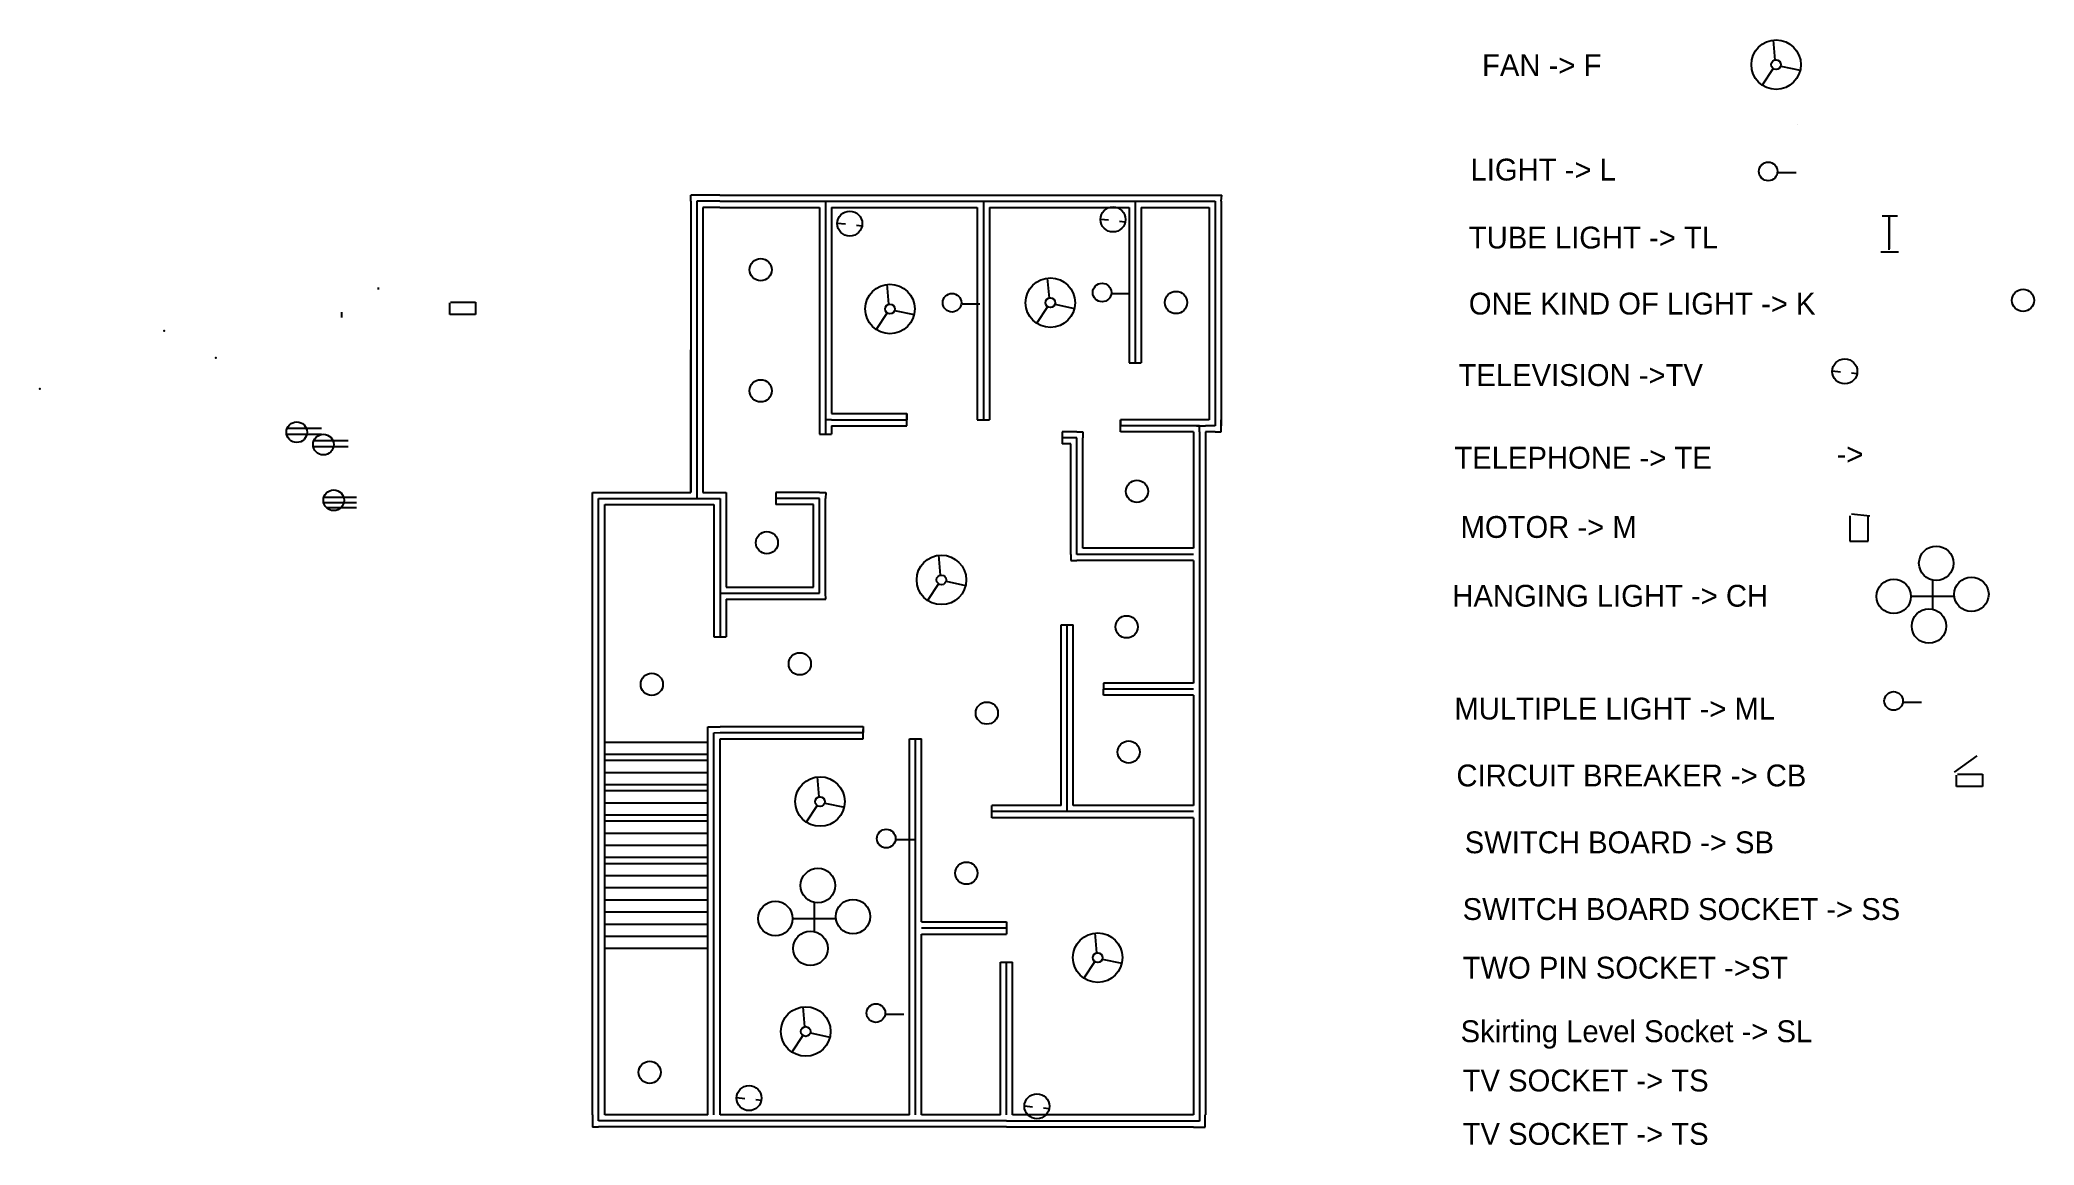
# Model space of a CAD drawing. Header units: inches. Extents: x -51 to 1592, y -252 to 658.
import ezdxf

# ---------------------------------------------------------------- set-up
doc = ezdxf.new("R2010")
doc.units = ezdxf.units.IN
doc.header["$MEASUREMENT"] = 0

msp = doc.modelspace()

# ---------------------------------------------------------------- linework, layer by layer
at = {"color": 0}
for p, q in [((1377.1, 658.3), (1378.5, 641.8)), ((1377.3, 634.7), (1368.1, 621.1)), ((1383.4, 636.8), (1399.5, 633.4)), ((1381.6, 549.2), (1396.1, 549.2)), ((591.6, 530.4), (721.6, 530.4)), ((922.6, 525.4), (923, 530.4)), ((721.6, 525.4), (726.6, 525.4)), ((823, 510.8), (829.7, 510.1)), ((1466.9, 513.5), (1479.7, 513.5)), ((1472.8, 513.5), (1472.8, 486.2)), ((1472.8, 485.4), (1472.8, 513.5)), ((606.3, 507.4), (613, 506.7)), ((622, 505.7), (626.8, 505.2)), ((838.8, 509.1), (843.5, 508.6)), ((1466, 483.7), (1480.5, 483.7)), ((779.3, 462), (780.7, 445.6)), ((228.2, 454.3), (228.2, 452.6)), ((647.2, 457), (648.6, 440.5)), ((832.9, 449.4), (847.4, 449.4)), ((198.3, 429.7), (198.3, 433.9)), ((287, 432.2), (287, 441.6)), ((308.3, 432.2), (287, 432.2)), ((287.8, 442.4), (308.3, 442.4)), ((308.3, 442.4), (308.3, 432.2)), ((647.4, 433.4), (638.3, 419.7)), ((653.5, 435.5), (669.6, 432.1)), ((709.3, 440.9), (723.8, 440.9)), ((779.5, 438.5), (770.4, 424.8)), ((785.6, 440.5), (801.7, 437.1)), ((846.6, 392.4), (856.6, 392.4)), ((1425.9, 385.6), (1432.6, 384.9)), ((1441.7, 383.9), (1446.4, 383.4)), ((596.6, 350.4), (596.6, 340.4)), ((663.6, 350.4), (663.6, 345.4)), ((663.6, 340.4), (663.6, 350.4)), ((721.6, 345.4), (731.6, 345.4)), ((839.6, 345.4), (839.6, 340.4)), ((839.6, 335.4), (839.6, 345.4)), ((152.6, 333.4), (181.4, 333.4)), ((153.2, 338.5), (181.4, 338.5)), ((591.6, 333.4), (601.6, 333.4)), ((791.6, 335.4), (791.6, 335.4)), ((791.6, 335.4), (791.6, 325.4)), ((803.6, 335.4), (808.6, 335.4)), ((808.6, 335.4), (808.6, 330.4)), ((174.6, 323.2), (203.4, 323.2)), ((175.2, 328.3), (203.4, 328.3)), ((183.4, 281.5), (210.3, 281.5)), ((555.7, 285.4), (555.7, 275.4)), ((183.2, 277.2), (210.3, 277.2)), ((185.4, 273), (210.3, 273)), ((1440.3, 266.3), (1440.3, 245.2)), ((1441.8, 267.8), (1456.9, 266.3)), ((1455.4, 245.2), (1455.4, 266.3)), ((689.6, 233.7), (691, 217.2)), ((798.6, 234.4), (798.6, 229.4)), ((1440.3, 245.2), (1455.4, 245.2)), ((798.6, 229.4), (803.6, 229.4)), ((689.7, 210.1), (680.6, 196.4)), ((695.9, 212.2), (712, 208.8)), ((1490.7, 200), (1526.3, 200)), ((1508.5, 213.2), (1508.5, 189.2)), ((504.7, 166.5), (514.7, 166.5)), ((790.6, 176.4), (800.6, 176.4)), ((825.6, 128.4), (825.6, 123.4)), ((825.6, 118.4), (825.6, 123.4)), ((1484.9, 112.7), (1499.4, 112.7)), ((499.7, 82.5), (499.7, 92.3)), ((499.7, 92.3), (509.7, 92.3)), ((499.7, -227.5), (499.7, 82.5)), ((509.7, -227.5), (509.7, 82.5)), ((627.7, 92.5), (627.7, 87.5)), ((627.7, 82.5), (627.7, 90)), ((665.7, 82.5), (675.7, 82.5)), ((1526.6, 54.9), (1545.2, 68.4)), ((589.7, 51), (591.1, 34.5)), ((1528.2, 43.1), (1528.2, 52.5)), ((1529.1, 53.3), (1549.6, 53.3)), ((1549.6, 53.3), (1549.6, 43.1)), ((1549.6, 43.1), (1528.2, 43.1)), ((589.8, 27.4), (580.7, 13.7)), ((596, 29.4), (612.1, 26)), ((733.6, 17.4), (733.6, 27.4)), ((655.1, -0.6), (669.6, -0.6)), ((569.5, -65.6), (605.1, -65.6)), ((587.3, -52.4), (587.3, -76.4)), ((675.7, -73.5), (675.7, -73.5)), ((745.7, -68.5), (745.7, -78.5)), ((818.3, -77.6), (819.7, -94.1)), ((740.7, -101.6), (750.7, -101.6)), ((818.4, -101.2), (809.3, -114.8)), ((824.6, -99.1), (840.7, -102.5)), ((577.8, -138.5), (579.2, -155)), ((646.7, -144.4), (661.1, -144.4)), ((578, -162.1), (568.8, -175.7)), ((584.1, -160), (600.2, -163.4)), ((523.3, -213.3), (530, -214)), ((404.7, -227.5), (404.7, -237.6)), ((409.7, -232.5), (409.7, -227.5)), ((539.1, -214.9), (543.8, -215.4)), ((760.4, -220.1), (767.1, -220.8)), ((776.2, -221.7), (780.9, -222.2)), ((904.6, -227.6), (904.6, -232.6)), ((909.3, -237.6), (909.3, -227.6)), ((404.7, -237.6), (404.7, -237.6)), ((409.7, -237.6), (404.7, -237.6)), ((675.7, -232.5), (675.7, -232.5)), ((904.6, -232.6), (899.7, -232.6)), ((899.7, -237.6), (909.3, -237.6))]:
    msp.add_line(p, q, dxfattribs=at)
for p, q in [((1397.1, 588.6), (1397.1, 588.6)), ((509.6, 530.4), (485.6, 530.4)), ((485.6, 525.4), (485.6, 530.4)), ((509.6, 530.4), (591.6, 530.4)), ((509.6, 530.4), (591.6, 530.4)), ((721.6, 530.4), (851.6, 530.4)), ((851.6, 530.4), (917.6, 530.4)), ((917.6, 530.4), (923, 530.4)), ((485.6, 525.4), (485.6, 285.5)), ((509.6, 520.4), (495.6, 520.4)), ((495.6, 520.4), (495.6, 285.5)), ((509.6, 525.4), (591.6, 525.4)), ((509.6, 525.4), (591.6, 525.4)), ((509.6, 520.4), (591.6, 520.4)), ((591.6, 525.4), (596.6, 525.4)), ((591.6, 520.4), (591.6, 405.4)), ((591.6, 520.4), (591.6, 345.4)), ((601.6, 520.4), (721.6, 520.4)), ((601.6, 520.4), (601.6, 350.4)), ((721.6, 520.4), (721.6, 345.4)), ((731.6, 520.4), (846.6, 520.4)), ((731.6, 520.4), (731.6, 345.4)), ((846.6, 520.4), (846.6, 392.4)), ((851.6, 525.4), (851.6, 453.4)), ((856.6, 520.4), (856.6, 392.4)), ((856.6, 520.4), (912.6, 520.4)), ((912.6, 520.4), (912.6, 345.4)), ((922.6, 525.4), (922.6, 340.4)), ((485.6, 285.5), (485.6, 402.9)), ((591.6, 345.4), (591.6, 333.4)), ((601.6, 350.4), (663.6, 350.4)), ((601.6, 350.4), (663.6, 350.4)), ((601.6, 350.4), (663.6, 350.4)), ((899.6, 345.4), (839.6, 345.4)), ((912.6, 345.4), (899.6, 345.4)), ((922.6, 335.4), (922.6, 345.4)), ((601.6, 340.4), (601.6, 333.4)), ((601.6, 340.4), (663.6, 340.4)), ((803.6, 335.4), (791.6, 335.4)), ((803.6, 330.4), (791.6, 330.4)), ((808.6, 239.4), (808.6, 330.4)), ((899.6, 335.4), (839.6, 335.4)), ((904.6, 340.4), (899.6, 340.4)), ((899.6, 335.4), (899.6, 239.4)), ((917.6, 340.4), (909.6, 340.4)), ((917.6, 335.4), (909.6, 335.4)), ((909.6, 335.4), (909.6, 234.4)), ((917.6, 335.4), (922.6, 335.4)), ((798.6, 325.4), (791.6, 325.4)), ((798.6, 325.4), (791.6, 325.4)), ((798.6, 325.4), (791.6, 325.4)), ((798.6, 325.4), (791.6, 325.4)), ((798.6, 325.4), (791.6, 325.4)), ((798.6, 234.4), (798.6, 325.4)), ((404.7, 280.5), (404.7, 285.5)), ((404.7, 285.5), (409.7, 285.5)), ((404.7, 198.5), (404.7, 280.5)), ((409.7, 285.5), (485.6, 285.5)), ((485.6, 280.4), (485.6, 280.5)), ((485.6, 280.5), (485.6, 280.4)), ((495.6, 285.5), (509.7, 285.5)), ((495.6, 280.5), (495.6, 280.4)), ((509.7, 285.5), (514.7, 285.5)), ((509.7, 280.5), (509.7, 198.5)), ((514.7, 285.5), (514.7, 280.5)), ((514.7, 280.5), (514.7, 207.4)), ((514.7, 280.5), (514.7, 207.4)), ((591.7, 285.4), (555.7, 285.4)), ((591.7, 285.4), (596.8, 285.4)), ((591.7, 202.4), (591.7, 280.4)), ((596.8, 285.4), (596.7, 280.4)), ((596.7, 202.4), (596.7, 280.4)), ((414.7, 275.5), (504.7, 275.5)), ((414.7, 198.5), (414.7, 275.5)), ((504.7, 275.5), (504.7, 166.5)), ((586.7, 275.4), (555.7, 275.4)), ((586.7, 275.4), (555.7, 275.4)), ((586.7, 207.4), (586.7, 275.4)), ((586.7, 207.4), (586.7, 275.4)), ((899.6, 239.4), (808.6, 239.4)), ((909.6, 234.4), (909.6, 128.4)), ((899.6, 229.4), (803.6, 229.4)), ((899.6, 229.4), (899.6, 128.4)), ((404.7, 82.5), (404.7, 198.5)), ((414.7, 82.5), (414.7, 198.5)), ((514.7, 207.4), (586.7, 207.4)), ((514.7, 207.4), (586.7, 207.4)), ((514.7, 207.4), (586.7, 207.4)), ((514.7, 207.4), (586.7, 207.4)), ((514.7, 197.4), (591.7, 197.4)), ((514.7, 197.4), (514.7, 166.5)), ((514.7, 197.4), (514.7, 166.5)), ((591.7, 197.4), (596.8, 197.4)), ((596.8, 197.4), (596.7, 202.4)), ((790.6, 27.4), (790.6, 176.4)), ((800.6, 27.4), (800.6, 176.4)), ((899.6, 128.4), (825.6, 128.4)), ((899.6, 118.4), (825.6, 118.4)), ((899.6, 118.4), (899.6, 27.4)), ((909.6, 128.4), (909.6, 22.4)), ((404.7, -227.5), (404.7, 82.5)), ((409.7, -227.5), (409.7, 82.5)), ((414.7, -227.5), (414.7, 82.5)), ((509.7, 92.5), (627.7, 92.5)), ((509.7, 87.5), (627.7, 87.5)), ((509.7, 82.5), (627.7, 82.5)), ((665.7, -227.5), (665.7, 82.5)), ((675.7, -68.5), (675.7, 82.5)), ((499.7, 79.5), (414.7, 79.5)), ((499.7, 69.5), (414.7, 69.5)), ((499.7, 69.5), (414.7, 69.5)), ((499.7, 64.5), (414.7, 64.5)), ((499.7, 54.5), (414.7, 54.5)), ((499.7, 44.5), (414.7, 44.5)), ((499.7, 39.5), (414.7, 39.5)), ((499.7, 29.5), (414.7, 29.5)), ((499.7, 19.5), (414.7, 19.5)), ((790.6, 27.4), (733.6, 27.4)), ((899.6, 17.4), (733.6, 17.4)), ((899.6, 17.4), (733.6, 17.4)), ((899.6, 22.4), (795.6, 22.4)), ((899.6, 27.4), (800.6, 27.4)), ((899.6, 17.4), (899.6, -217.6)), ((909.7, 22.4), (909.7, -73.6)), ((499.7, 14.5), (414.7, 14.5)), ((499.7, 14.5), (414.7, 14.5)), ((499.7, 4.5), (414.7, 4.5)), ((499.7, -5.5), (414.7, -5.5)), ((499.7, -15.5), (414.7, -15.5)), ((499.7, -20.5), (414.7, -20.5)), ((499.7, -30.5), (414.7, -30.5)), ((499.7, -30.5), (414.7, -30.5)), ((499.7, -40.5), (414.7, -40.5)), ((499.7, -50.5), (414.7, -50.5)), ((499.7, -60.5), (414.7, -60.5)), ((499.7, -60.5), (414.7, -60.5)), ((499.7, -70.5), (414.7, -70.5)), ((499.7, -80.5), (414.7, -80.5)), ((675.7, -68.5), (745.7, -68.5)), ((675.7, -68.5), (745.7, -68.5)), ((675.7, -227.5), (675.7, -78.5)), ((675.7, -227.5), (675.7, -78.5)), ((675.7, -78.5), (745.7, -78.5)), ((899.6, -73.6), (899.6, -227.6)), ((909.6, -73.6), (909.6, -227.6)), ((499.7, -90.5), (414.7, -90.5)), ((740.7, -227.6), (740.7, -101.6)), ((750.7, -227.6), (750.7, -101.6)), ((499.7, -227.5), (414.7, -227.5)), ((499.7, -227.5), (414.7, -227.5)), ((665.7, -227.5), (509.7, -227.5)), ((740.7, -227.5), (675.7, -227.5)), ((899.7, -227.6), (750.7, -227.6)), ((509.7, -237.5), (409.7, -237.5)), ((675.7, -237.5), (509.7, -237.5)), ((745.7, -237.5), (675.7, -237.5)), ((899.7, -237.6), (745.7, -237.6)), ((899.7, -232.6), (750.7, -232.6))]:
    msp.add_line(p, q)
at = {"color": 5}
for p, q in [((596.6, 530.4), (721.6, 530.4)), ((509.6, 525.4), (490.6, 525.4)), ((490.6, 525.4), (490.6, 280.4)), ((509.6, 525.4), (591.6, 525.4)), ((596.6, 525.4), (721.6, 525.4)), ((596.6, 525.4), (596.6, 350.4)), ((721.6, 520.4), (721.6, 405.4)), ((726.6, 525.4), (851.6, 525.4)), ((726.6, 525.4), (726.6, 345.4)), ((726.6, 525.4), (726.6, 345.4)), ((851.6, 525.4), (917.6, 525.4)), ((851.6, 525.4), (851.6, 392.4)), ((917.6, 525.4), (917.6, 340.4)), ((601.6, 345.4), (596.6, 345.4)), ((601.6, 345.4), (663.6, 345.4)), ((596.6, 340.4), (596.6, 333.4)), ((803.6, 330.4), (791.6, 330.4)), ((803.6, 234.4), (803.6, 330.4)), ((899.6, 340.4), (839.6, 340.4)), ((902.1, 340.4), (909.6, 340.4)), ((904.6, 335.4), (904.6, 340.4)), ((904.6, 335.4), (904.6, 234.4)), ((409.7, 198.5), (409.7, 280.5)), ((409.7, 280.5), (509.7, 280.5)), ((509.7, 280.5), (509.7, 166.5)), ((509.7, 280.4), (509.7, 202.4)), ((591.7, 280.4), (555.7, 280.4)), ((591.7, 202.4), (591.7, 280.4)), ((899.6, 234.4), (803.6, 234.4)), ((904.6, 234.4), (904.6, 128.4)), ((409.7, 82.5), (409.7, 198.5)), ((509.7, 202.4), (591.7, 202.4)), ((795.6, 22.4), (795.6, 176.4)), ((899.6, 123.4), (825.6, 123.4)), ((904.6, 128.4), (904.6, 22.4)), ((409.7, -227.5), (409.7, 82.5)), ((504.7, 87.4), (509.7, 87.5)), ((504.7, 82.5), (504.7, 87.4)), ((504.7, -227.5), (504.7, 82.5)), ((504.7, -227.5), (504.7, 82.5)), ((509.7, 87.5), (627.7, 87.5)), ((670.7, -227.5), (670.7, 82.5)), ((899.6, 22.4), (733.6, 22.4)), ((904.7, 22.4), (904.7, -73.6)), ((675.7, -73.5), (745.7, -73.5)), ((904.6, -73.6), (904.6, -227.6)), ((745.7, -227.6), (745.7, -101.6)), ((509.7, -232.5), (409.7, -232.5)), ((675.7, -232.5), (509.7, -232.5)), ((745.7, -232.5), (675.7, -232.5)), ((899.7, -232.6), (745.7, -232.6))]:
    msp.add_line(p, q, dxfattribs=at)
at = {"color": 4}
msp.add_line((922.6, 345.4), (922.6, 345.4), dxfattribs=at)
at = {"color": 0}
for centre, radius in [((1379.6, 638), 20.4), ((1379.6, 638), 4), ((1373.1, 550), 7.67), ((616.6, 507), 10.3), ((833.4, 510.4), 10.3), ((543.2, 469), 9.15), ((781.8, 441.8), 20.4), ((649.7, 436.7), 20.4), ((700.8, 441.8), 7.67), ((781.8, 441.8), 4), ((824.4, 450.2), 7.67), ((885.3, 442), 9.15), ((1583, 443.7), 9.15), ((649.7, 436.7), 4), ((1436.2, 385.2), 10.3), ((543.2, 369.2), 9.15), ((161, 335.1), 8.52), ((183, 324.9), 8.52), ((191.5, 279), 8.52), ((853.1, 286.3), 9.15), ((548.3, 244), 9.15), ((692.1, 213.4), 20.4), ((1511.5, 227.1), 14.2), ((692.1, 213.4), 4), ((1476.5, 199.8), 14.2), ((1540.5, 201.5), 14.2), ((844.6, 174.7), 9.15), ((1505.5, 175.3), 14.2), ((575.4, 144.2), 9.15), ((453.5, 127.3), 9.15), ((1476.4, 113.6), 7.67), ((729.5, 103.6), 9.15), ((846.3, 71.5), 9.15), ((592.1, 30.7), 20.4), ((592.1, 30.7), 4), ((646.6, 0.2), 7.67), ((590.3, -38.5), 14.2), ((712.6, -28.3), 9.15), ((555.3, -65.7), 14.2), ((619.2, -64.1), 14.2), ((584.2, -90.3), 14.2), ((820.8, -97.9), 20.4), ((820.8, -97.9), 4), ((580.3, -158.8), 20.4), ((638.1, -143.6), 7.67), ((580.3, -158.8), 4), ((451.8, -192.4), 9.15), ((533.6, -213.7), 10.3), ((770.7, -220.4), 10.3)]:
    msp.add_circle(centre, radius, dxfattribs=at)
for p in [(51.7, 418.6), (94.3, 396.4), (-50.5, 370.9)]:
    msp.add_point(p, dxfattribs=at)

# ---------------------------------------------------------------- texts
at = {"color": 0, "char_height": 18, "attachment_point": 1}
for s, insert in [('FAN -> F', (1137.4, 646.6)), ('LIGHT -> L', (1127.9, 560.5)), ('TUBE LIGHT -> TL', (1126.5, 504.5)), ('ONE KIND OF LIGHT -> K', (1126.5, 450.1)), ('TELEVISION ->TV', (1118, 391.2)), ('TELEPHONE -> TE', (1114.6, 323.1)), ('->', (1429.4, 326.1)), ('MOTOR -> M', (1119.7, 266)), ('HANGING LIGHT -> CH', (1112.9, 209.3)), ('MULTIPLE LIGHT -> ML', (1114.6, 116.3)), ('CIRCUIT BREAKER -> CB', (1116.3, 61.2)), ('SWITCH BOARD -> SB', (1123.1, 6.1)), ('SWITCH BOARD SOCKET -> SS', (1121.4, -48.9)), ('TWO PIN SOCKET ->ST', (1121.4, -97.2)), ('Skirting Level Socket -> SL', (1119.7, -149.6)), ('TV SOCKET -> TS', (1121.4, -190.2)), ('TV SOCKET -> TS', (1121.4, -234.2))]:
    msp.add_mtext(s, dxfattribs=dict(at, insert=insert))

doc.saveas('drawing.dxf')
